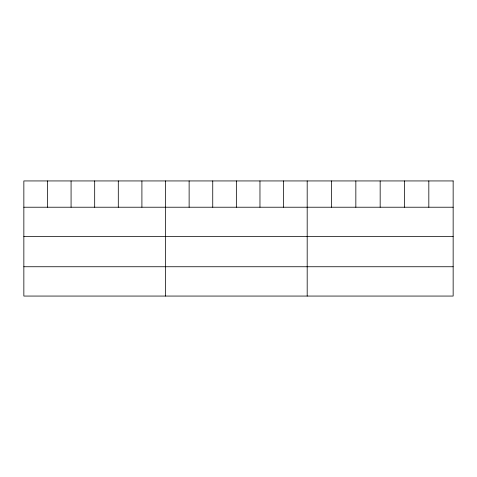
<?xml version="1.0" encoding="UTF-8"?>
<svg xmlns="http://www.w3.org/2000/svg" width="477" height="477" viewBox="0 0 477 477"><rect width="100%" height="100%" fill="white"/><g stroke="black" fill="none" stroke-linecap="round" stroke-linejoin="round"><path stroke-width="0.72" d="M23.85 207.221L453.15 207.221M23.85 236.538L453.15 236.538M23.85 266.744L453.15 266.744M428.823 180.938L428.823 207.221M404.496 180.938L404.496 207.221M380.169 180.938L380.169 207.221M355.842 180.938L355.842 207.221M331.515 180.938L331.515 207.221M307.188 180.938L307.188 296.062M283.577 180.938L283.577 207.221M259.965 180.938L259.965 207.221M236.353 180.938L236.353 207.221M212.742 180.938L212.742 207.221M189.13 180.938L189.13 207.221M165.519 180.938L165.519 296.062M141.907 180.938L141.907 207.221M118.296 180.938L118.296 207.221M94.684 180.938L94.684 207.221M71.073 180.938L71.073 207.221M47.461 180.938L47.461 207.221M453.15 180.938L23.85 180.938L23.85 296.062L453.15 296.062L453.15 180.938"/></g></svg>
